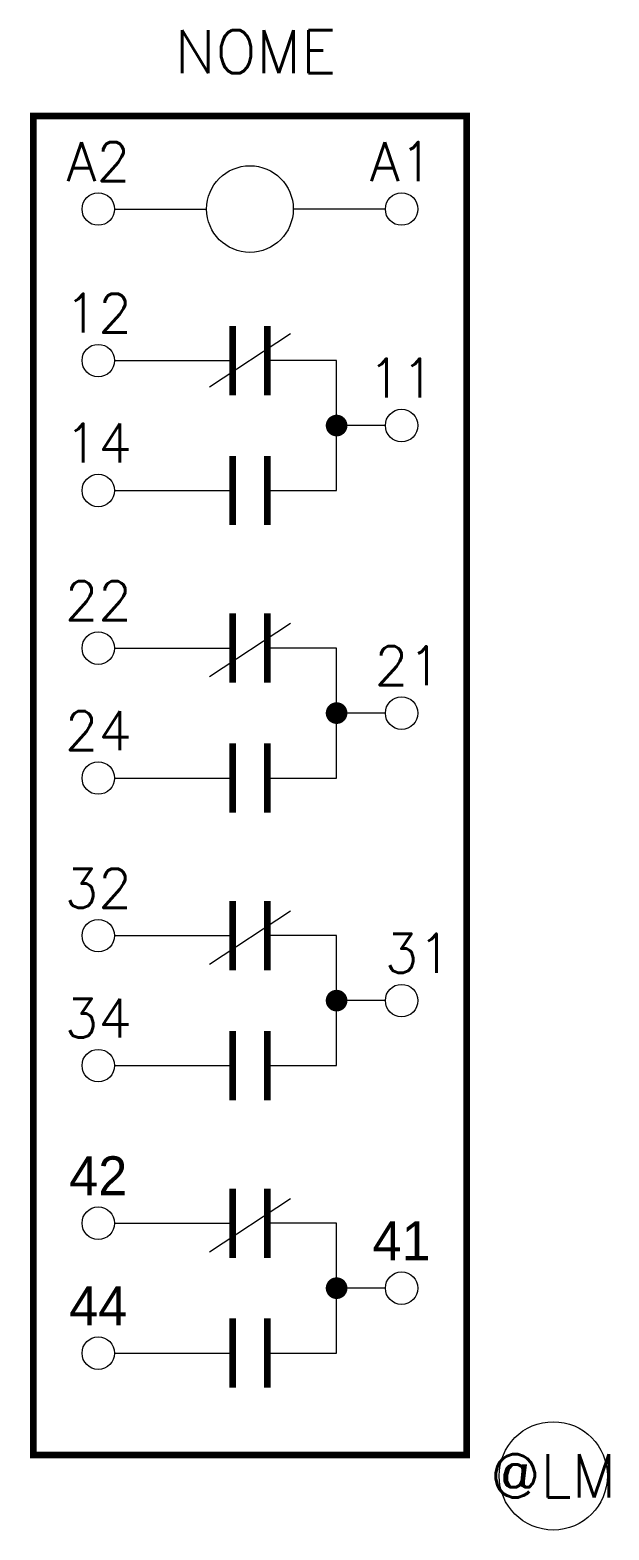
# Model space of a CAD drawing. Header units: millimetres. Extents: x 682.8 to 709.5, y 485.8 to 555.1.
import ezdxf
from ezdxf.enums import TextEntityAlignment as Align

# ---------------------------------------------------------------- set-up
doc = ezdxf.new("R2010")
doc.units = ezdxf.units.MM
doc.styles.add('ROMANS', font='romans')

msp = doc.modelspace()

# ---------------------------------------------------------------- linework, layer by layer
at = {"color": 5, "const_width": 0.3}
msp.add_lwpolyline([(702.976, 551.132), (702.976, 489.296), (682.976, 489.296), (682.976, 551.132)], close=True, dxfattribs=at)
for points in [[(686.726, 546.837), (690.976, 546.837)], [(699.226, 546.837), (694.976, 546.837)], [(694.842, 541.071), (691.11, 538.607)], [(686.726, 539.839), (692.176, 539.839)], [(693.776, 533.839), (696.976, 533.839), (696.976, 539.839), (693.776, 539.839)], [(699.226, 536.839), (696.976, 536.839)], [(686.726, 533.839), (692.176, 533.839)], [(694.842, 527.693), (691.11, 525.229)], [(686.726, 526.56), (692.176, 526.56)], [(693.776, 520.56), (696.976, 520.56), (696.976, 526.56), (693.776, 526.56)], [(699.226, 523.56), (696.976, 523.56)], [(686.726, 520.56), (692.176, 520.56)], [(694.842, 514.415), (691.11, 511.95)], [(686.726, 513.282), (692.176, 513.282)], [(693.776, 507.282), (696.976, 507.282), (696.976, 513.282), (693.776, 513.282)], [(699.226, 510.282), (696.976, 510.282)], [(686.726, 507.282), (692.176, 507.282)], [(694.842, 501.136), (691.11, 498.672)], [(686.726, 500.003), (692.176, 500.003)], [(693.776, 494.003), (696.976, 494.003), (696.976, 500.003), (693.776, 500.003)], [(699.226, 497.003), (696.976, 497.003)], [(686.726, 494.003), (692.176, 494.003)]]:
    msp.add_lwpolyline(points)
at = {"const_width": 0.3}
for points in [[(692.176, 538.239), (692.176, 541.439)], [(693.776, 538.239), (693.776, 541.439)], [(692.176, 532.239), (692.176, 535.439)], [(693.776, 532.239), (693.776, 535.439)], [(692.176, 524.96), (692.176, 528.16)], [(693.776, 524.96), (693.776, 528.16)], [(692.176, 518.96), (692.176, 522.16)], [(693.776, 518.96), (693.776, 522.16)], [(692.176, 511.682), (692.176, 514.882)], [(693.776, 511.682), (693.776, 514.882)], [(692.176, 505.682), (692.176, 508.882)], [(693.776, 505.682), (693.776, 508.882)], [(692.176, 498.403), (692.176, 501.603)], [(693.776, 498.403), (693.776, 501.603)], [(692.176, 492.403), (692.176, 495.603)], [(693.776, 492.403), (693.776, 495.603)]]:
    msp.add_lwpolyline(points, dxfattribs=at)
at = {"const_width": 0.5}
for points in [[(697.226, 536.839, 1), (696.726, 536.839, 1)], [(697.226, 523.56, 1), (696.726, 523.56, 1)], [(697.226, 510.282, 1), (696.726, 510.282, 1)], [(697.226, 497.003, 1), (696.726, 497.003, 1)]]:
    msp.add_lwpolyline(points, format="xyb", close=True, dxfattribs=at)
for centre, radius in [((692.976, 546.837), 2), ((685.976, 546.837), 0.75), ((699.976, 546.837), 0.75), ((685.976, 539.839), 0.75), ((699.976, 536.839), 0.75), ((685.976, 533.839), 0.75), ((685.976, 526.56), 0.75), ((699.976, 523.56), 0.75), ((685.976, 520.56), 0.75), ((685.976, 513.282), 0.75), ((699.976, 510.282), 0.75), ((685.976, 507.282), 0.75), ((685.976, 500.003), 0.75), ((699.976, 497.003), 0.75), ((685.976, 494.003), 0.75), ((706.976, 488.335), 2.5)]:
    msp.add_circle(centre, radius)

# ---------------------------------------------------------------- texts
at = {"style": 'ROMANS', "flags": 4}
for tag, text, p in [('NOME', 'NOME', (693.235, 554.105)), ('@LM', '@LM', (706.976, 488.335))]:
    msp.add_attdef(tag, text=text, height=2, dxfattribs=at).set_placement(p, align=Align.MIDDLE_CENTER)
for tag, text, p in [('A2', 'A2', (685.976, 547.587)), ('A1', 'A1', (699.976, 547.587)), ('12', '12', (685.976, 540.589)), ('11', '11', (699.976, 537.589)), ('14', '14', (685.976, 534.589)), ('22', '22', (685.976, 527.31)), ('21', '21', (700.274, 524.31)), ('24', '24', (685.976, 521.31)), ('32', '32', (685.976, 514.032)), ('31', '31', (700.737, 511.032)), ('34', '34', (685.976, 508.032))]:
    msp.add_attdef(tag, text=text, height=1.8, dxfattribs=at).set_placement(p, align=Align.BOTTOM_CENTER)
at = {"flags": 4}
for tag, text, p in [('42', '42', (685.976, 500.753)), ('41', '41', (699.976, 497.753)), ('44', '44', (685.976, 494.753))]:
    msp.add_attdef(tag, text=text, height=1.8, dxfattribs=at).set_placement(p, align=Align.BOTTOM_CENTER)

doc.saveas('drawing.dxf')
